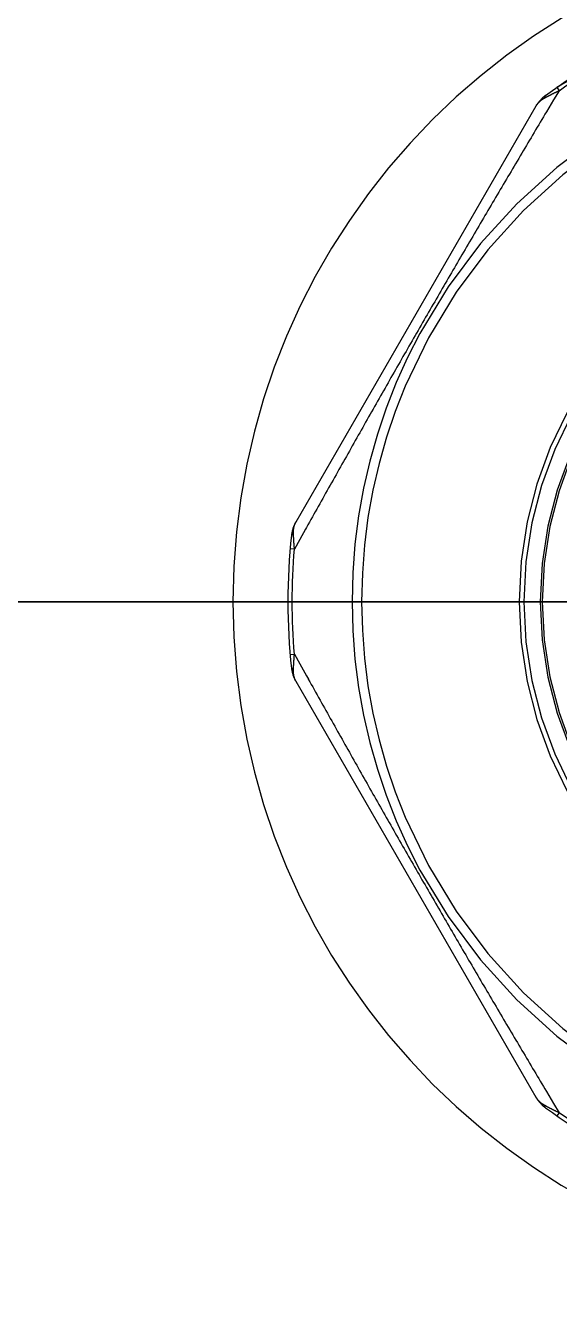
# Model space of a CAD drawing. Header units: millimetres. Extents: x 2213 to 82676, y 1050 to 28650.
# Drawn here: x 32589.85 to 32597.94, y 3481.55 to 3501.09 of the extents above; entities that cross this region are included whole.
import ezdxf

# ---------------------------------------------------------------- set-up
doc = ezdxf.new("R2010")
doc.units = ezdxf.units.MM
doc.header["$LTSCALE"] = 200
for name, pattern in [('CENTERX2', [101.6, 63.5, -12.7, 12.7, -12.7]), ('DASHDOT', [1, 0.5, -0.25, 0, -0.25]), ('DASHED', [0.75, 0.5, -0.25]), ('DGN4', [76.760163, 38.380082, -19.190041, 0, -19.190041])]:
    doc.linetypes.add(name, pattern=pattern)
doc.layers.add('A-FIX', color=5, linetype='Continuous')

# ---------------------------------------------------------------- blocks, each defined once
blk = doc.blocks.new('대변기 정면도')
at = {"linetype": 'DASHED'}
for p, q in [((14867.997, 31313.754), (14869.388, 31312.951)), ((14869.388, 31312.951), (14869.354, 31312.902)), ((14869.354, 31312.901), (14869.438, 31312.761)), ((14869.438, 31312.761), (14869.545, 31312.582)), ((14873.338, 31306.37), (14869.699, 31312.672)), ((14873.181, 31306.283), (14873.196, 31306.257)), ((14873.196, 31306.257), (14873.283, 31306.1)), ((14873.283, 31306.1), (14873.364, 31305.956)), ((14873.364, 31305.956), (14873.423, 31305.961)), ((14873.364, 31304.361), (14873.283, 31304.217)), ((14873.423, 31304.356), (14873.364, 31304.361)), ((14873.283, 31304.217), (14873.181, 31304.034)), ((14869.699, 31297.645), (14873.338, 31303.947)), ((14873.181, 31304.034), (14873.153, 31303.984)), ((14869.545, 31297.736), (14869.438, 31297.557)), ((14869.438, 31297.557), (14869.353, 31297.415)), ((14869.354, 31297.415), (14869.388, 31297.366))]:
    blk.add_line(p, q, dxfattribs=at)
at = {"linetype": 'DASHDOT'}
blk.add_line((14804.882, 31305.158), (14954.136, 31305.158), dxfattribs=at)
at = {"linetype": 'DGN4', "lineweight": 0}
blk.add_line((14804.882, 31305.158), (14954.137, 31305.158), dxfattribs=at)
at = {"linetype": 'CENTERX2', "ltscale": 100}
blk.add_line((14956.597, 31305.158), (14819.236, 31305.158), dxfattribs=at)
at = {"linetype": 'DASHED'}
for points in [[(14869.583, 31312.786), (14869.582, 31312.786), (14869.582, 31312.787), (14869.581, 31312.787), (14869.581, 31312.788), (14869.58, 31312.788), (14869.579, 31312.788), (14869.579, 31312.789), (14869.578, 31312.789), (14869.577, 31312.789), (14869.577, 31312.79), (14869.576, 31312.79), (14869.575, 31312.79), (14869.575, 31312.791), (14869.574, 31312.791), (14869.573, 31312.792), (14869.573, 31312.792), (14869.572, 31312.792), (14869.571, 31312.793), (14869.571, 31312.793), (14869.57, 31312.793), (14869.569, 31312.794), (14869.569, 31312.794), (14869.568, 31312.794), (14869.567, 31312.795), (14869.567, 31312.795), (14869.566, 31312.796), (14869.565, 31312.796), (14869.565, 31312.796), (14869.564, 31312.797), (14869.563, 31312.797), (14869.563, 31312.797), (14869.562, 31312.798), (14869.561, 31312.798), (14869.561, 31312.798), (14869.56, 31312.799), (14869.56, 31312.799), (14869.559, 31312.8), (14869.558, 31312.8), (14869.558, 31312.8), (14869.557, 31312.801), (14869.556, 31312.801), (14869.556, 31312.801), (14869.555, 31312.802), (14869.554, 31312.802), (14869.554, 31312.802), (14869.553, 31312.803), (14869.552, 31312.803), (14869.552, 31312.804), (14869.551, 31312.804), (14869.55, 31312.804), (14869.55, 31312.805), (14869.549, 31312.805), (14869.548, 31312.805), (14869.548, 31312.806), (14869.547, 31312.806), (14869.546, 31312.806), (14869.546, 31312.807), (14869.545, 31312.807), (14869.544, 31312.807), (14869.544, 31312.808), (14869.543, 31312.808), (14869.542, 31312.809), (14869.542, 31312.809), (14869.541, 31312.809), (14869.54, 31312.81), (14869.54, 31312.81), (14869.539, 31312.81), (14869.538, 31312.811), (14869.538, 31312.811), (14869.537, 31312.811), (14869.536, 31312.812), (14869.536, 31312.812), (14869.535, 31312.812), (14869.534, 31312.813), (14869.534, 31312.813), (14869.533, 31312.813), (14869.532, 31312.814), (14869.532, 31312.814), (14869.531, 31312.815), (14869.53, 31312.815), (14869.53, 31312.815), (14869.529, 31312.816), (14869.528, 31312.816), (14869.528, 31312.816), (14869.527, 31312.817), (14869.526, 31312.817), (14869.526, 31312.817), (14869.525, 31312.818), (14869.524, 31312.818), (14869.524, 31312.818), (14869.523, 31312.819), (14869.522, 31312.819), (14869.522, 31312.819), (14869.521, 31312.82), (14869.52, 31312.82), (14869.52, 31312.82), (14869.519, 31312.821), (14869.518, 31312.821), (14869.518, 31312.822), (14869.517, 31312.822), (14869.516, 31312.822), (14869.516, 31312.823), (14869.515, 31312.823), (14869.514, 31312.823), (14869.514, 31312.824), (14869.513, 31312.824), (14869.512, 31312.824), (14869.512, 31312.825), (14869.511, 31312.825), (14869.51, 31312.825), (14869.51, 31312.826), (14869.509, 31312.826), (14869.508, 31312.826), (14869.508, 31312.827), (14869.507, 31312.827), (14869.506, 31312.827), (14869.506, 31312.828), (14869.505, 31312.828), (14869.504, 31312.828), (14869.504, 31312.829), (14869.503, 31312.829), (14869.502, 31312.829), (14869.502, 31312.83), (14869.501, 31312.83), (14869.5, 31312.831), (14869.5, 31312.831), (14869.499, 31312.831), (14869.498, 31312.832), (14869.498, 31312.832), (14869.497, 31312.832), (14869.496, 31312.833), (14869.496, 31312.833), (14869.495, 31312.833), (14869.494, 31312.834), (14869.494, 31312.834), (14869.493, 31312.834), (14869.492, 31312.835), (14869.492, 31312.835), (14869.491, 31312.835), (14869.49, 31312.836), (14869.49, 31312.836), (14869.489, 31312.836), (14869.488, 31312.837), (14869.488, 31312.837), (14869.487, 31312.837), (14869.486, 31312.838), (14869.486, 31312.838), (14869.485, 31312.838), (14869.484, 31312.839), (14869.484, 31312.839), (14869.483, 31312.839), (14869.482, 31312.84), (14869.482, 31312.84), (14869.481, 31312.84), (14869.48, 31312.841), (14869.48, 31312.841), (14869.479, 31312.841), (14869.478, 31312.842)], [(14869.557, 31312.831), (14869.558, 31312.83), (14869.558, 31312.83), (14869.558, 31312.83), (14869.558, 31312.83), (14869.559, 31312.83), (14869.559, 31312.829), (14869.559, 31312.829), (14869.559, 31312.829), (14869.56, 31312.829), (14869.56, 31312.829), (14869.56, 31312.828), (14869.56, 31312.828), (14869.561, 31312.828), (14869.561, 31312.828), (14869.561, 31312.828), (14869.561, 31312.827), (14869.562, 31312.827), (14869.562, 31312.827), (14869.562, 31312.827), (14869.562, 31312.826), (14869.563, 31312.826), (14869.563, 31312.826), (14869.563, 31312.826), (14869.563, 31312.826), (14869.564, 31312.825), (14869.564, 31312.825), (14869.564, 31312.825), (14869.564, 31312.825), (14869.565, 31312.824), (14869.565, 31312.824), (14869.565, 31312.824), (14869.565, 31312.824), (14869.565, 31312.823), (14869.566, 31312.823), (14869.566, 31312.823), (14869.566, 31312.823), (14869.566, 31312.822), (14869.567, 31312.822), (14869.567, 31312.822), (14869.567, 31312.822), (14869.567, 31312.821), (14869.567, 31312.821), (14869.568, 31312.821), (14869.568, 31312.821), (14869.568, 31312.82), (14869.568, 31312.82), (14869.568, 31312.82), (14869.569, 31312.82), (14869.569, 31312.819), (14869.569, 31312.819), (14869.569, 31312.819), (14869.57, 31312.819), (14869.57, 31312.818), (14869.57, 31312.818), (14869.57, 31312.818), (14869.57, 31312.818), (14869.57, 31312.817), (14869.571, 31312.817), (14869.571, 31312.817), (14869.571, 31312.816), (14869.571, 31312.816), (14869.571, 31312.816), (14869.572, 31312.816), (14869.572, 31312.815), (14869.572, 31312.815), (14869.572, 31312.815), (14869.572, 31312.814), (14869.572, 31312.814), (14869.573, 31312.814), (14869.573, 31312.814), (14869.573, 31312.813), (14869.573, 31312.813), (14869.573, 31312.813), (14869.574, 31312.813), (14869.574, 31312.812), (14869.574, 31312.812), (14869.574, 31312.812), (14869.574, 31312.811), (14869.574, 31312.811), (14869.574, 31312.811), (14869.575, 31312.81), (14869.575, 31312.81), (14869.575, 31312.81), (14869.575, 31312.81), (14869.575, 31312.809), (14869.575, 31312.809), (14869.576, 31312.809), (14869.576, 31312.808), (14869.576, 31312.808), (14869.576, 31312.808), (14869.576, 31312.808), (14869.576, 31312.807), (14869.576, 31312.807), (14869.577, 31312.807), (14869.577, 31312.806), (14869.577, 31312.806), (14869.577, 31312.806), (14869.577, 31312.805), (14869.578, 31312.804), (14869.578, 31312.804), (14869.578, 31312.804), (14869.578, 31312.804), (14869.578, 31312.803), (14869.578, 31312.803), (14869.578, 31312.803), (14869.578, 31312.802), (14869.579, 31312.802), (14869.579, 31312.802), (14869.579, 31312.801), (14869.579, 31312.801), (14869.579, 31312.801), (14869.579, 31312.8), (14869.579, 31312.8), (14869.579, 31312.8), (14869.58, 31312.799), (14869.58, 31312.799), (14869.58, 31312.799), (14869.58, 31312.799), (14869.58, 31312.798), (14869.58, 31312.798), (14869.58, 31312.798), (14869.58, 31312.797), (14869.58, 31312.797), (14869.58, 31312.797), (14869.581, 31312.796), (14869.581, 31312.796), (14869.581, 31312.796), (14869.581, 31312.795), (14869.581, 31312.795), (14869.581, 31312.795), (14869.581, 31312.794), (14869.581, 31312.794), (14869.581, 31312.794), (14869.581, 31312.793), (14869.581, 31312.793), (14869.582, 31312.793), (14869.582, 31312.792), (14869.582, 31312.792), (14869.582, 31312.792), (14869.582, 31312.792), (14869.582, 31312.791), (14869.582, 31312.791), (14869.582, 31312.791), (14869.582, 31312.79), (14869.582, 31312.79), (14869.582, 31312.79), (14869.582, 31312.789), (14869.583, 31312.789), (14869.583, 31312.789), (14869.583, 31312.788), (14869.583, 31312.788), (14869.583, 31312.788), (14869.583, 31312.787), (14869.583, 31312.787), (14869.583, 31312.787), (14869.583, 31312.786)], [(14869.699, 31312.673), (14869.698, 31312.674), (14869.698, 31312.675), (14869.697, 31312.676), (14869.697, 31312.677), (14869.696, 31312.678), (14869.696, 31312.679), (14869.695, 31312.68), (14869.695, 31312.68), (14869.694, 31312.681), (14869.694, 31312.682), (14869.693, 31312.683), (14869.692, 31312.684), (14869.692, 31312.685), (14869.691, 31312.686), (14869.691, 31312.687), (14869.69, 31312.687), (14869.69, 31312.688), (14869.689, 31312.689), (14869.689, 31312.69), (14869.688, 31312.691), (14869.687, 31312.692), (14869.687, 31312.693), (14869.686, 31312.693), (14869.686, 31312.694), (14869.685, 31312.695), (14869.684, 31312.696), (14869.684, 31312.697), (14869.683, 31312.698), (14869.683, 31312.698), (14869.682, 31312.699), (14869.681, 31312.7), (14869.681, 31312.701), (14869.68, 31312.702), (14869.68, 31312.703), (14869.679, 31312.703), (14869.678, 31312.704), (14869.678, 31312.705), (14869.677, 31312.706), (14869.676, 31312.707), (14869.676, 31312.707), (14869.675, 31312.708), (14869.674, 31312.709), (14869.674, 31312.71), (14869.673, 31312.711), (14869.673, 31312.711), (14869.672, 31312.712), (14869.671, 31312.713), (14869.671, 31312.714), (14869.67, 31312.715), (14869.669, 31312.715), (14869.669, 31312.716), (14869.668, 31312.717), (14869.667, 31312.718), (14869.666, 31312.719), (14869.666, 31312.719), (14869.665, 31312.72), (14869.664, 31312.721), (14869.664, 31312.722), (14869.663, 31312.722), (14869.662, 31312.723), (14869.662, 31312.724), (14869.661, 31312.725), (14869.66, 31312.725), (14869.66, 31312.726), (14869.659, 31312.727), (14869.658, 31312.728), (14869.657, 31312.728), (14869.657, 31312.729), (14869.656, 31312.73), (14869.655, 31312.731), (14869.655, 31312.731), (14869.654, 31312.732), (14869.653, 31312.733), (14869.652, 31312.734), (14869.652, 31312.734), (14869.651, 31312.735), (14869.65, 31312.736), (14869.649, 31312.737), (14869.649, 31312.737), (14869.648, 31312.738), (14869.647, 31312.739), (14869.646, 31312.739), (14869.646, 31312.74), (14869.645, 31312.741), (14869.644, 31312.742), (14869.643, 31312.742), (14869.643, 31312.743), (14869.642, 31312.744), (14869.641, 31312.744), (14869.64, 31312.745), (14869.639, 31312.746), (14869.639, 31312.746), (14869.638, 31312.747), (14869.637, 31312.748), (14869.636, 31312.748), (14869.636, 31312.749), (14869.635, 31312.75), (14869.634, 31312.751), (14869.633, 31312.751), (14869.632, 31312.752), (14869.632, 31312.753), (14869.631, 31312.753), (14869.63, 31312.754), (14869.629, 31312.754), (14869.628, 31312.755), (14869.628, 31312.756), (14869.627, 31312.756), (14869.626, 31312.757), (14869.625, 31312.758), (14869.624, 31312.758), (14869.624, 31312.759), (14869.623, 31312.76), (14869.622, 31312.76), (14869.621, 31312.761), (14869.62, 31312.762), (14869.619, 31312.762), (14869.619, 31312.763), (14869.618, 31312.763), (14869.617, 31312.764), (14869.616, 31312.765), (14869.615, 31312.765), (14869.614, 31312.766), (14869.614, 31312.766), (14869.613, 31312.767), (14869.612, 31312.768), (14869.611, 31312.768), (14869.61, 31312.769), (14869.609, 31312.769), (14869.608, 31312.77), (14869.608, 31312.771), (14869.607, 31312.771), (14869.606, 31312.772), (14869.605, 31312.772), (14869.604, 31312.773), (14869.603, 31312.774), (14869.602, 31312.774), (14869.602, 31312.775), (14869.601, 31312.775), (14869.6, 31312.776), (14869.599, 31312.776), (14869.598, 31312.777), (14869.597, 31312.778), (14869.596, 31312.778), (14869.596, 31312.779), (14869.595, 31312.779), (14869.594, 31312.78), (14869.593, 31312.78), (14869.592, 31312.781), (14869.591, 31312.781), (14869.59, 31312.782), (14869.589, 31312.782), (14869.588, 31312.783), (14869.588, 31312.783), (14869.587, 31312.784), (14869.586, 31312.784), (14869.585, 31312.785), (14869.584, 31312.786), (14869.583, 31312.786)], [(14869.545, 31312.582), (14869.568, 31312.543), (14869.592, 31312.503), (14869.615, 31312.464), (14869.638, 31312.425), (14869.662, 31312.385), (14869.685, 31312.346), (14869.709, 31312.307), (14869.732, 31312.267), (14869.755, 31312.228), (14869.779, 31312.189), (14869.802, 31312.149), (14869.825, 31312.11), (14869.849, 31312.071), (14869.872, 31312.031), (14869.896, 31311.992), (14869.919, 31311.953), (14869.942, 31311.913), (14869.966, 31311.874), (14869.989, 31311.835), (14870.012, 31311.795), (14870.036, 31311.756), (14870.059, 31311.717), (14870.082, 31311.677), (14870.105, 31311.638), (14870.129, 31311.599), (14870.152, 31311.559), (14870.175, 31311.52), (14870.199, 31311.48), (14870.222, 31311.441), (14870.245, 31311.402), (14870.268, 31311.362), (14870.292, 31311.323), (14870.315, 31311.283), (14870.338, 31311.244), (14870.361, 31311.205), (14870.385, 31311.165), (14870.408, 31311.126), (14870.431, 31311.086), (14870.454, 31311.047), (14870.478, 31311.008), (14870.501, 31310.968), (14870.524, 31310.929), (14870.547, 31310.889), (14870.57, 31310.85), (14870.593, 31310.81), (14870.617, 31310.771), (14870.64, 31310.732), (14870.663, 31310.692), (14870.686, 31310.653), (14870.709, 31310.613), (14870.732, 31310.574), (14870.756, 31310.534), (14870.779, 31310.495), (14870.802, 31310.455), (14870.825, 31310.416), (14870.848, 31310.376), (14870.871, 31310.337), (14870.894, 31310.297), (14870.917, 31310.258), (14870.94, 31310.218), (14870.963, 31310.179), (14870.986, 31310.139), (14871.009, 31310.1), (14871.032, 31310.06), (14871.055, 31310.021), (14871.078, 31309.981), (14871.101, 31309.942), (14871.124, 31309.902), (14871.147, 31309.863), (14871.17, 31309.823), (14871.193, 31309.783), (14871.216, 31309.744), (14871.239, 31309.704), (14871.262, 31309.665), (14871.285, 31309.625), (14871.308, 31309.585), (14871.331, 31309.546), (14871.354, 31309.506), (14871.377, 31309.467), (14871.4, 31309.427), (14871.423, 31309.387), (14871.445, 31309.348), (14871.468, 31309.308), (14871.491, 31309.269), (14871.514, 31309.229), (14871.537, 31309.189), (14871.56, 31309.15), (14871.582, 31309.11), (14871.605, 31309.07), (14871.628, 31309.031), (14871.651, 31308.991), (14871.673, 31308.951), (14871.696, 31308.912), (14871.719, 31308.872), (14871.742, 31308.832), (14871.764, 31308.792), (14871.787, 31308.753), (14871.81, 31308.713), (14871.833, 31308.673), (14871.855, 31308.634), (14871.878, 31308.594), (14871.901, 31308.554), (14871.923, 31308.514), (14871.946, 31308.475), (14871.969, 31308.435), (14871.991, 31308.395), (14872.014, 31308.355), (14872.037, 31308.316), (14872.059, 31308.276), (14872.082, 31308.236), (14872.104, 31308.196), (14872.127, 31308.157), (14872.15, 31308.117), (14872.172, 31308.077), (14872.195, 31308.037), (14872.217, 31307.997), (14872.24, 31307.958), (14872.262, 31307.918), (14872.285, 31307.878), (14872.307, 31307.838), (14872.33, 31307.798), (14872.353, 31307.759), (14872.375, 31307.719), (14872.398, 31307.679), (14872.42, 31307.639), (14872.443, 31307.599), (14872.465, 31307.559), (14872.487, 31307.52), (14872.51, 31307.48), (14872.532, 31307.44), (14872.555, 31307.4), (14872.577, 31307.36), (14872.6, 31307.32), (14872.622, 31307.281), (14872.645, 31307.241), (14872.667, 31307.201), (14872.69, 31307.161), (14872.712, 31307.121), (14872.734, 31307.081), (14872.757, 31307.041), (14872.779, 31307.001), (14872.802, 31306.961), (14872.824, 31306.922), (14872.846, 31306.882), (14872.869, 31306.842), (14872.891, 31306.802), (14872.913, 31306.762), (14872.936, 31306.722), (14872.958, 31306.682), (14872.981, 31306.642), (14873.003, 31306.602), (14873.025, 31306.562), (14873.048, 31306.522), (14873.07, 31306.483), (14873.092, 31306.443), (14873.115, 31306.403), (14873.137, 31306.363), (14873.159, 31306.323), (14873.181, 31306.283)], [(14873.378, 31306.213), (14873.378, 31306.214), (14873.378, 31306.215), (14873.378, 31306.216), (14873.378, 31306.217), (14873.378, 31306.218), (14873.378, 31306.219), (14873.378, 31306.22), (14873.378, 31306.221), (14873.378, 31306.222), (14873.378, 31306.223), (14873.378, 31306.224), (14873.378, 31306.225), (14873.378, 31306.226), (14873.378, 31306.227), (14873.378, 31306.228), (14873.378, 31306.23), (14873.378, 31306.231), (14873.378, 31306.232), (14873.378, 31306.233), (14873.378, 31306.234), (14873.378, 31306.235), (14873.377, 31306.236), (14873.377, 31306.237), (14873.377, 31306.238), (14873.377, 31306.239), (14873.377, 31306.24), (14873.377, 31306.241), (14873.377, 31306.242), (14873.377, 31306.243), (14873.377, 31306.244), (14873.377, 31306.245), (14873.377, 31306.246), (14873.377, 31306.247), (14873.376, 31306.248), (14873.376, 31306.249), (14873.376, 31306.25), (14873.376, 31306.251), (14873.376, 31306.252), (14873.376, 31306.253), (14873.376, 31306.254), (14873.376, 31306.255), (14873.376, 31306.256), (14873.375, 31306.257), (14873.375, 31306.258), (14873.375, 31306.259), (14873.375, 31306.26), (14873.375, 31306.261), (14873.375, 31306.262), (14873.375, 31306.263), (14873.374, 31306.264), (14873.374, 31306.265), (14873.374, 31306.266), (14873.374, 31306.267), (14873.374, 31306.268), (14873.374, 31306.27), (14873.373, 31306.271), (14873.373, 31306.272), (14873.373, 31306.273), (14873.373, 31306.274), (14873.373, 31306.275), (14873.373, 31306.276), (14873.372, 31306.277), (14873.372, 31306.278), (14873.372, 31306.279), (14873.372, 31306.28), (14873.372, 31306.281), (14873.371, 31306.282), (14873.371, 31306.283), (14873.371, 31306.284), (14873.371, 31306.285), (14873.371, 31306.286), (14873.37, 31306.287), (14873.37, 31306.288), (14873.37, 31306.289), (14873.37, 31306.29), (14873.369, 31306.291), (14873.369, 31306.292), (14873.369, 31306.293), (14873.369, 31306.294), (14873.368, 31306.295), (14873.368, 31306.296), (14873.368, 31306.297), (14873.368, 31306.298), (14873.367, 31306.299), (14873.367, 31306.3), (14873.367, 31306.301), (14873.366, 31306.302), (14873.366, 31306.303), (14873.366, 31306.304), (14873.366, 31306.305), (14873.365, 31306.306), (14873.365, 31306.307), (14873.365, 31306.308), (14873.364, 31306.309), (14873.364, 31306.31), (14873.364, 31306.311), (14873.364, 31306.312), (14873.363, 31306.313), (14873.363, 31306.314), (14873.363, 31306.315), (14873.362, 31306.316), (14873.362, 31306.317), (14873.362, 31306.318), (14873.361, 31306.319), (14873.361, 31306.32), (14873.361, 31306.321), (14873.36, 31306.322), (14873.36, 31306.323), (14873.36, 31306.324), (14873.359, 31306.325), (14873.359, 31306.326), (14873.358, 31306.327), (14873.358, 31306.328), (14873.358, 31306.329), (14873.357, 31306.33), (14873.357, 31306.33), (14873.357, 31306.331), (14873.356, 31306.332), (14873.356, 31306.333), (14873.355, 31306.334), (14873.355, 31306.335), (14873.355, 31306.336), (14873.354, 31306.337), (14873.354, 31306.338), (14873.354, 31306.339), (14873.353, 31306.34), (14873.353, 31306.341), (14873.352, 31306.342), (14873.352, 31306.343), (14873.351, 31306.344), (14873.351, 31306.345), (14873.351, 31306.346), (14873.35, 31306.347), (14873.35, 31306.348), (14873.349, 31306.349), (14873.349, 31306.35), (14873.348, 31306.35), (14873.348, 31306.351), (14873.348, 31306.352), (14873.347, 31306.353), (14873.347, 31306.354), (14873.346, 31306.355), (14873.346, 31306.356), (14873.345, 31306.357), (14873.345, 31306.358), (14873.344, 31306.359), (14873.344, 31306.36), (14873.343, 31306.361), (14873.343, 31306.362), (14873.342, 31306.362), (14873.342, 31306.363), (14873.341, 31306.364), (14873.341, 31306.365), (14873.34, 31306.366), (14873.34, 31306.367), (14873.339, 31306.368), (14873.339, 31306.369), (14873.338, 31306.37), (14873.338, 31306.371)], [(14873.378, 31306.213), (14873.379, 31306.213), (14873.379, 31306.212), (14873.379, 31306.212), (14873.379, 31306.212), (14873.38, 31306.212), (14873.38, 31306.212), (14873.38, 31306.211), (14873.38, 31306.211), (14873.38, 31306.211), (14873.381, 31306.211), (14873.381, 31306.21), (14873.381, 31306.21), (14873.381, 31306.21), (14873.382, 31306.21), (14873.382, 31306.21), (14873.382, 31306.209), (14873.382, 31306.209), (14873.383, 31306.209), (14873.383, 31306.209), (14873.383, 31306.208), (14873.383, 31306.208), (14873.384, 31306.208), (14873.384, 31306.208), (14873.384, 31306.207), (14873.384, 31306.207), (14873.384, 31306.207), (14873.385, 31306.207), (14873.385, 31306.207), (14873.385, 31306.206), (14873.385, 31306.206), (14873.386, 31306.206), (14873.386, 31306.206), (14873.386, 31306.205), (14873.386, 31306.205), (14873.386, 31306.205), (14873.387, 31306.205), (14873.387, 31306.204), (14873.387, 31306.204), (14873.387, 31306.204), (14873.388, 31306.204), (14873.388, 31306.203), (14873.388, 31306.203), (14873.388, 31306.203), (14873.388, 31306.203), (14873.389, 31306.202), (14873.389, 31306.202), (14873.389, 31306.202), (14873.389, 31306.202), (14873.389, 31306.201), (14873.39, 31306.201), (14873.39, 31306.201), (14873.39, 31306.201), (14873.39, 31306.2), (14873.391, 31306.2), (14873.391, 31306.2), (14873.391, 31306.199), (14873.391, 31306.199), (14873.391, 31306.199), (14873.391, 31306.199), (14873.392, 31306.198), (14873.392, 31306.198), (14873.392, 31306.198), (14873.392, 31306.198), (14873.392, 31306.197), (14873.393, 31306.197), (14873.393, 31306.197), (14873.393, 31306.196), (14873.393, 31306.196), (14873.393, 31306.196), (14873.394, 31306.196), (14873.394, 31306.195), (14873.394, 31306.195), (14873.394, 31306.195), (14873.394, 31306.195), (14873.394, 31306.194), (14873.395, 31306.194), (14873.395, 31306.194), (14873.395, 31306.193), (14873.395, 31306.193), (14873.395, 31306.193), (14873.396, 31306.192), (14873.396, 31306.192), (14873.396, 31306.192), (14873.396, 31306.192), (14873.396, 31306.191), (14873.396, 31306.191), (14873.397, 31306.191), (14873.397, 31306.19), (14873.397, 31306.19), (14873.397, 31306.19), (14873.397, 31306.19), (14873.397, 31306.189), (14873.397, 31306.189), (14873.398, 31306.189), (14873.398, 31306.188), (14873.398, 31306.188), (14873.398, 31306.188), (14873.398, 31306.187), (14873.399, 31306.187), (14873.399, 31306.186), (14873.399, 31306.186), (14873.399, 31306.186), (14873.399, 31306.185), (14873.399, 31306.185), (14873.399, 31306.185), (14873.4, 31306.184), (14873.4, 31306.184), (14873.4, 31306.184), (14873.4, 31306.183), (14873.4, 31306.183), (14873.4, 31306.183), (14873.4, 31306.183), (14873.4, 31306.182), (14873.401, 31306.182), (14873.401, 31306.182), (14873.401, 31306.181), (14873.401, 31306.181), (14873.401, 31306.181), (14873.401, 31306.18), (14873.401, 31306.18), (14873.401, 31306.18), (14873.401, 31306.179), (14873.402, 31306.179), (14873.402, 31306.179), (14873.402, 31306.178), (14873.402, 31306.178), (14873.402, 31306.178), (14873.402, 31306.178), (14873.402, 31306.177), (14873.402, 31306.177), (14873.402, 31306.177), (14873.402, 31306.176), (14873.402, 31306.176), (14873.402, 31306.176), (14873.403, 31306.175), (14873.403, 31306.175), (14873.403, 31306.175), (14873.403, 31306.174), (14873.403, 31306.174), (14873.403, 31306.174), (14873.403, 31306.173), (14873.403, 31306.173), (14873.403, 31306.173), (14873.403, 31306.172), (14873.403, 31306.172), (14873.403, 31306.172), (14873.403, 31306.171), (14873.403, 31306.171), (14873.403, 31306.171), (14873.404, 31306.17), (14873.404, 31306.17), (14873.404, 31306.17), (14873.404, 31306.169), (14873.404, 31306.169), (14873.404, 31306.169), (14873.404, 31306.168)], [(14873.378, 31304.104), (14873.378, 31304.105), (14873.378, 31304.106), (14873.378, 31304.107), (14873.378, 31304.107), (14873.378, 31304.108), (14873.378, 31304.109), (14873.378, 31304.11), (14873.378, 31304.11), (14873.378, 31304.111), (14873.378, 31304.112), (14873.378, 31304.113), (14873.378, 31304.113), (14873.378, 31304.114), (14873.378, 31304.115), (14873.378, 31304.116), (14873.378, 31304.116), (14873.378, 31304.117), (14873.378, 31304.118), (14873.378, 31304.119), (14873.378, 31304.119), (14873.378, 31304.12), (14873.378, 31304.121), (14873.378, 31304.122), (14873.378, 31304.122), (14873.378, 31304.123), (14873.378, 31304.124), (14873.378, 31304.125), (14873.378, 31304.125), (14873.378, 31304.126), (14873.378, 31304.127), (14873.378, 31304.128), (14873.378, 31304.128), (14873.378, 31304.129), (14873.378, 31304.13), (14873.378, 31304.131), (14873.378, 31304.131), (14873.378, 31304.132), (14873.378, 31304.133), (14873.378, 31304.134), (14873.378, 31304.134), (14873.378, 31304.135), (14873.378, 31304.136), (14873.378, 31304.137), (14873.377, 31304.137), (14873.377, 31304.138), (14873.377, 31304.139), (14873.377, 31304.14), (14873.377, 31304.14), (14873.377, 31304.141), (14873.377, 31304.142), (14873.377, 31304.143), (14873.377, 31304.143), (14873.377, 31304.144), (14873.377, 31304.145), (14873.377, 31304.146), (14873.377, 31304.146), (14873.377, 31304.147), (14873.377, 31304.148), (14873.377, 31304.149), (14873.377, 31304.149), (14873.377, 31304.15), (14873.377, 31304.151), (14873.377, 31304.152), (14873.377, 31304.152), (14873.377, 31304.153), (14873.377, 31304.154), (14873.377, 31304.155), (14873.377, 31304.155), (14873.377, 31304.156), (14873.377, 31304.157), (14873.377, 31304.158), (14873.377, 31304.158), (14873.377, 31304.159), (14873.377, 31304.16), (14873.377, 31304.161), (14873.377, 31304.161), (14873.377, 31304.162), (14873.377, 31304.163), (14873.377, 31304.164), (14873.377, 31304.164), (14873.377, 31304.165), (14873.377, 31304.166), (14873.377, 31304.167), (14873.377, 31304.167), (14873.376, 31304.168), (14873.376, 31304.169), (14873.376, 31304.17), (14873.376, 31304.17), (14873.376, 31304.171), (14873.376, 31304.172), (14873.376, 31304.173), (14873.376, 31304.173), (14873.376, 31304.174), (14873.376, 31304.175), (14873.376, 31304.176), (14873.376, 31304.176), (14873.376, 31304.177), (14873.376, 31304.178), (14873.376, 31304.179), (14873.376, 31304.18), (14873.376, 31304.181), (14873.376, 31304.182), (14873.376, 31304.182), (14873.376, 31304.183), (14873.376, 31304.184), (14873.376, 31304.185), (14873.376, 31304.185), (14873.376, 31304.186), (14873.376, 31304.187), (14873.376, 31304.188), (14873.376, 31304.188), (14873.376, 31304.189), (14873.376, 31304.19), (14873.376, 31304.191), (14873.376, 31304.192), (14873.375, 31304.192), (14873.375, 31304.193), (14873.375, 31304.194), (14873.375, 31304.195), (14873.375, 31304.195), (14873.375, 31304.196), (14873.375, 31304.197), (14873.375, 31304.198), (14873.375, 31304.198), (14873.375, 31304.199), (14873.375, 31304.2), (14873.375, 31304.201), (14873.375, 31304.201), (14873.375, 31304.202), (14873.375, 31304.203), (14873.375, 31304.204), (14873.375, 31304.204), (14873.375, 31304.205), (14873.375, 31304.206), (14873.375, 31304.207), (14873.375, 31304.207), (14873.375, 31304.208), (14873.375, 31304.209), (14873.375, 31304.21), (14873.375, 31304.21), (14873.375, 31304.211), (14873.375, 31304.212), (14873.374, 31304.213), (14873.374, 31304.213), (14873.374, 31304.214), (14873.374, 31304.215), (14873.374, 31304.216), (14873.374, 31304.216), (14873.374, 31304.217), (14873.374, 31304.218), (14873.374, 31304.219), (14873.374, 31304.219), (14873.374, 31304.22), (14873.374, 31304.221), (14873.374, 31304.222), (14873.374, 31304.222), (14873.374, 31304.223), (14873.374, 31304.224)], [(14873.404, 31304.149), (14873.404, 31304.148), (14873.404, 31304.148), (14873.404, 31304.148), (14873.404, 31304.147), (14873.404, 31304.147), (14873.403, 31304.147), (14873.403, 31304.146), (14873.403, 31304.146), (14873.403, 31304.146), (14873.403, 31304.145), (14873.403, 31304.145), (14873.403, 31304.145), (14873.403, 31304.144), (14873.403, 31304.144), (14873.403, 31304.144), (14873.403, 31304.143), (14873.403, 31304.143), (14873.403, 31304.143), (14873.403, 31304.142), (14873.403, 31304.142), (14873.403, 31304.142), (14873.402, 31304.141), (14873.402, 31304.141), (14873.402, 31304.141), (14873.402, 31304.141), (14873.402, 31304.14), (14873.402, 31304.14), (14873.402, 31304.14), (14873.402, 31304.139), (14873.402, 31304.139), (14873.402, 31304.139), (14873.402, 31304.138), (14873.401, 31304.138), (14873.401, 31304.138), (14873.401, 31304.137), (14873.401, 31304.137), (14873.401, 31304.137), (14873.401, 31304.136), (14873.401, 31304.136), (14873.401, 31304.136), (14873.401, 31304.136), (14873.401, 31304.135), (14873.4, 31304.135), (14873.4, 31304.135), (14873.4, 31304.134), (14873.4, 31304.134), (14873.4, 31304.134), (14873.4, 31304.133), (14873.4, 31304.133), (14873.4, 31304.133), (14873.399, 31304.132), (14873.399, 31304.132), (14873.399, 31304.132), (14873.399, 31304.132), (14873.399, 31304.131), (14873.399, 31304.131), (14873.399, 31304.131), (14873.398, 31304.13), (14873.398, 31304.13), (14873.398, 31304.13), (14873.398, 31304.129), (14873.398, 31304.129), (14873.398, 31304.129), (14873.398, 31304.129), (14873.397, 31304.128), (14873.397, 31304.128), (14873.397, 31304.128), (14873.397, 31304.127), (14873.397, 31304.127), (14873.397, 31304.127), (14873.396, 31304.126), (14873.396, 31304.126), (14873.396, 31304.126), (14873.396, 31304.126), (14873.396, 31304.125), (14873.396, 31304.125), (14873.395, 31304.125), (14873.395, 31304.124), (14873.395, 31304.124), (14873.395, 31304.124), (14873.395, 31304.124), (14873.395, 31304.123), (14873.394, 31304.123), (14873.394, 31304.123), (14873.394, 31304.123), (14873.394, 31304.122), (14873.394, 31304.122), (14873.394, 31304.122), (14873.393, 31304.121), (14873.393, 31304.121), (14873.393, 31304.121), (14873.393, 31304.121), (14873.393, 31304.12), (14873.392, 31304.12), (14873.392, 31304.12), (14873.392, 31304.119), (14873.392, 31304.119), (14873.392, 31304.119), (14873.391, 31304.119), (14873.391, 31304.118), (14873.391, 31304.118), (14873.391, 31304.118), (14873.391, 31304.118), (14873.39, 31304.117), (14873.39, 31304.117), (14873.39, 31304.117), (14873.39, 31304.117), (14873.39, 31304.116), (14873.389, 31304.116), (14873.389, 31304.116), (14873.389, 31304.116), (14873.389, 31304.115), (14873.389, 31304.115), (14873.388, 31304.115), (14873.388, 31304.114), (14873.388, 31304.114), (14873.388, 31304.114), (14873.387, 31304.114), (14873.387, 31304.113), (14873.387, 31304.113), (14873.387, 31304.113), (14873.387, 31304.113), (14873.386, 31304.112), (14873.386, 31304.112), (14873.386, 31304.112), (14873.386, 31304.112), (14873.385, 31304.111), (14873.385, 31304.111), (14873.385, 31304.111), (14873.385, 31304.111), (14873.385, 31304.111), (14873.384, 31304.11), (14873.384, 31304.11), (14873.384, 31304.11), (14873.384, 31304.11), (14873.383, 31304.109), (14873.383, 31304.109), (14873.383, 31304.109), (14873.383, 31304.109), (14873.382, 31304.108), (14873.382, 31304.108), (14873.382, 31304.108), (14873.382, 31304.108), (14873.381, 31304.107), (14873.381, 31304.107), (14873.381, 31304.107), (14873.381, 31304.107), (14873.38, 31304.107), (14873.38, 31304.106), (14873.38, 31304.106), (14873.38, 31304.106), (14873.38, 31304.106), (14873.379, 31304.105), (14873.379, 31304.105), (14873.379, 31304.105), (14873.379, 31304.105), (14873.378, 31304.105), (14873.378, 31304.104)], [(14873.154, 31303.985), (14873.131, 31303.945), (14873.109, 31303.905), (14873.087, 31303.866), (14873.065, 31303.826), (14873.043, 31303.786), (14873.021, 31303.747), (14872.999, 31303.707), (14872.976, 31303.668), (14872.954, 31303.628), (14872.932, 31303.588), (14872.91, 31303.549), (14872.888, 31303.509), (14872.865, 31303.47), (14872.843, 31303.43), (14872.821, 31303.39), (14872.799, 31303.351), (14872.777, 31303.311), (14872.754, 31303.272), (14872.732, 31303.232), (14872.71, 31303.193), (14872.688, 31303.153), (14872.665, 31303.114), (14872.643, 31303.074), (14872.621, 31303.034), (14872.599, 31302.995), (14872.576, 31302.955), (14872.554, 31302.916), (14872.532, 31302.876), (14872.509, 31302.837), (14872.487, 31302.797), (14872.465, 31302.758), (14872.443, 31302.718), (14872.42, 31302.679), (14872.398, 31302.639), (14872.376, 31302.6), (14872.353, 31302.56), (14872.331, 31302.521), (14872.309, 31302.481), (14872.286, 31302.442), (14872.264, 31302.402), (14872.241, 31302.363), (14872.219, 31302.323), (14872.197, 31302.284), (14872.174, 31302.244), (14872.152, 31302.205), (14872.129, 31302.165), (14872.107, 31302.126), (14872.085, 31302.086), (14872.062, 31302.047), (14872.04, 31302.007), (14872.017, 31301.968), (14871.995, 31301.929), (14871.972, 31301.889), (14871.95, 31301.85), (14871.927, 31301.81), (14871.905, 31301.771), (14871.882, 31301.731), (14871.86, 31301.692), (14871.837, 31301.653), (14871.815, 31301.613), (14871.792, 31301.574), (14871.77, 31301.534), (14871.747, 31301.495), (14871.725, 31301.456), (14871.702, 31301.416), (14871.68, 31301.377), (14871.657, 31301.338), (14871.634, 31301.298), (14871.612, 31301.259), (14871.589, 31301.219), (14871.567, 31301.18), (14871.544, 31301.141), (14871.521, 31301.101), (14871.499, 31301.062), (14871.476, 31301.023), (14871.453, 31300.983), (14871.431, 31300.944), (14871.408, 31300.905), (14871.385, 31300.866), (14871.363, 31300.826), (14871.34, 31300.787), (14871.317, 31300.748), (14871.294, 31300.708), (14871.272, 31300.669), (14871.249, 31300.63), (14871.226, 31300.59), (14871.203, 31300.551), (14871.181, 31300.512), (14871.158, 31300.473), (14871.135, 31300.433), (14871.112, 31300.394), (14871.09, 31300.355), (14871.067, 31300.316), (14871.044, 31300.277), (14871.021, 31300.237), (14870.998, 31300.198), (14870.975, 31300.159), (14870.953, 31300.12), (14870.93, 31300.08), (14870.907, 31300.041), (14870.884, 31300.002), (14870.861, 31299.963), (14870.838, 31299.924), (14870.815, 31299.884), (14870.792, 31299.845), (14870.769, 31299.806), (14870.746, 31299.767), (14870.724, 31299.728), (14870.701, 31299.689), (14870.678, 31299.649), (14870.655, 31299.61), (14870.632, 31299.571), (14870.609, 31299.532), (14870.586, 31299.493), (14870.563, 31299.454), (14870.54, 31299.415), (14870.517, 31299.375), (14870.494, 31299.336), (14870.471, 31299.297), (14870.448, 31299.258), (14870.425, 31299.219), (14870.402, 31299.18), (14870.379, 31299.141), (14870.356, 31299.102), (14870.333, 31299.063), (14870.309, 31299.024), (14870.286, 31298.984), (14870.263, 31298.945), (14870.24, 31298.906), (14870.217, 31298.867), (14870.194, 31298.828), (14870.171, 31298.789), (14870.148, 31298.75), (14870.125, 31298.711), (14870.102, 31298.672), (14870.078, 31298.633), (14870.055, 31298.594), (14870.032, 31298.555), (14870.009, 31298.516), (14869.986, 31298.477), (14869.963, 31298.438), (14869.94, 31298.399), (14869.916, 31298.36), (14869.893, 31298.321), (14869.87, 31298.282), (14869.847, 31298.243), (14869.824, 31298.204), (14869.8, 31298.165), (14869.777, 31298.126), (14869.754, 31298.087), (14869.731, 31298.048), (14869.708, 31298.009), (14869.684, 31297.97), (14869.661, 31297.931), (14869.638, 31297.892), (14869.615, 31297.853), (14869.591, 31297.814), (14869.568, 31297.775), (14869.545, 31297.736)], [(14873.338, 31303.947), (14873.338, 31303.948), (14873.339, 31303.949), (14873.339, 31303.95), (14873.34, 31303.95), (14873.34, 31303.951), (14873.341, 31303.952), (14873.341, 31303.953), (14873.342, 31303.954), (14873.342, 31303.955), (14873.343, 31303.956), (14873.343, 31303.957), (14873.344, 31303.958), (14873.344, 31303.959), (14873.345, 31303.96), (14873.345, 31303.96), (14873.346, 31303.961), (14873.346, 31303.962), (14873.347, 31303.963), (14873.347, 31303.964), (14873.348, 31303.965), (14873.348, 31303.966), (14873.348, 31303.967), (14873.349, 31303.968), (14873.349, 31303.969), (14873.35, 31303.97), (14873.35, 31303.971), (14873.351, 31303.972), (14873.351, 31303.973), (14873.351, 31303.973), (14873.352, 31303.974), (14873.352, 31303.975), (14873.353, 31303.976), (14873.353, 31303.977), (14873.354, 31303.978), (14873.354, 31303.979), (14873.354, 31303.98), (14873.355, 31303.981), (14873.355, 31303.982), (14873.356, 31303.983), (14873.356, 31303.984), (14873.356, 31303.985), (14873.357, 31303.986), (14873.357, 31303.987), (14873.357, 31303.988), (14873.358, 31303.989), (14873.358, 31303.99), (14873.359, 31303.991), (14873.359, 31303.992), (14873.359, 31303.993), (14873.36, 31303.994), (14873.36, 31303.995), (14873.36, 31303.995), (14873.361, 31303.996), (14873.361, 31303.997), (14873.361, 31303.998), (14873.362, 31303.999), (14873.362, 31304), (14873.362, 31304.001), (14873.363, 31304.002), (14873.363, 31304.003), (14873.363, 31304.004), (14873.364, 31304.005), (14873.364, 31304.006), (14873.364, 31304.007), (14873.364, 31304.008), (14873.365, 31304.009), (14873.365, 31304.01), (14873.365, 31304.011), (14873.366, 31304.012), (14873.366, 31304.013), (14873.366, 31304.014), (14873.366, 31304.015), (14873.367, 31304.016), (14873.367, 31304.017), (14873.367, 31304.018), (14873.368, 31304.019), (14873.368, 31304.02), (14873.368, 31304.021), (14873.368, 31304.022), (14873.369, 31304.023), (14873.369, 31304.024), (14873.369, 31304.025), (14873.369, 31304.026), (14873.37, 31304.027), (14873.37, 31304.028), (14873.37, 31304.029), (14873.37, 31304.03), (14873.37, 31304.031), (14873.371, 31304.032), (14873.371, 31304.033), (14873.371, 31304.034), (14873.371, 31304.035), (14873.372, 31304.036), (14873.372, 31304.037), (14873.372, 31304.038), (14873.372, 31304.039), (14873.372, 31304.041), (14873.373, 31304.042), (14873.373, 31304.043), (14873.373, 31304.044), (14873.373, 31304.045), (14873.373, 31304.046), (14873.373, 31304.047), (14873.374, 31304.048), (14873.374, 31304.049), (14873.374, 31304.05), (14873.374, 31304.051), (14873.374, 31304.052), (14873.374, 31304.053), (14873.375, 31304.054), (14873.375, 31304.055), (14873.375, 31304.056), (14873.375, 31304.057), (14873.375, 31304.058), (14873.375, 31304.059), (14873.375, 31304.06), (14873.376, 31304.061), (14873.376, 31304.062), (14873.376, 31304.063), (14873.376, 31304.064), (14873.376, 31304.065), (14873.376, 31304.066), (14873.376, 31304.067), (14873.376, 31304.068), (14873.376, 31304.069), (14873.377, 31304.07), (14873.377, 31304.071), (14873.377, 31304.072), (14873.377, 31304.073), (14873.377, 31304.074), (14873.377, 31304.075), (14873.377, 31304.076), (14873.377, 31304.078), (14873.377, 31304.079), (14873.377, 31304.08), (14873.377, 31304.081), (14873.377, 31304.082), (14873.377, 31304.083), (14873.378, 31304.084), (14873.378, 31304.085), (14873.378, 31304.086), (14873.378, 31304.087), (14873.378, 31304.088), (14873.378, 31304.089), (14873.378, 31304.09), (14873.378, 31304.091), (14873.378, 31304.092), (14873.378, 31304.093), (14873.378, 31304.094), (14873.378, 31304.095), (14873.378, 31304.096), (14873.378, 31304.097), (14873.378, 31304.098), (14873.378, 31304.099), (14873.378, 31304.1), (14873.378, 31304.101), (14873.378, 31304.102), (14873.378, 31304.103), (14873.378, 31304.104)], [(14869.583, 31297.531), (14869.583, 31297.53), (14869.583, 31297.53), (14869.583, 31297.53), (14869.583, 31297.529), (14869.583, 31297.529), (14869.583, 31297.529), (14869.583, 31297.528), (14869.582, 31297.528), (14869.582, 31297.528), (14869.582, 31297.528), (14869.582, 31297.527), (14869.582, 31297.527), (14869.582, 31297.527), (14869.582, 31297.526), (14869.582, 31297.526), (14869.582, 31297.526), (14869.582, 31297.525), (14869.582, 31297.525), (14869.582, 31297.525), (14869.582, 31297.524), (14869.581, 31297.524), (14869.581, 31297.524), (14869.581, 31297.523), (14869.581, 31297.523), (14869.581, 31297.523), (14869.581, 31297.522), (14869.581, 31297.522), (14869.581, 31297.522), (14869.581, 31297.522), (14869.581, 31297.521), (14869.581, 31297.521), (14869.58, 31297.521), (14869.58, 31297.52), (14869.58, 31297.52), (14869.58, 31297.52), (14869.58, 31297.519), (14869.58, 31297.519), (14869.58, 31297.519), (14869.58, 31297.518), (14869.58, 31297.518), (14869.579, 31297.518), (14869.579, 31297.517), (14869.579, 31297.517), (14869.579, 31297.517), (14869.579, 31297.517), (14869.579, 31297.516), (14869.579, 31297.516), (14869.579, 31297.516), (14869.579, 31297.515), (14869.578, 31297.515), (14869.578, 31297.515), (14869.578, 31297.514), (14869.578, 31297.514), (14869.578, 31297.514), (14869.578, 31297.513), (14869.578, 31297.513), (14869.578, 31297.513), (14869.577, 31297.513), (14869.577, 31297.512), (14869.577, 31297.512), (14869.577, 31297.512), (14869.577, 31297.511), (14869.577, 31297.511), (14869.577, 31297.511), (14869.576, 31297.51), (14869.576, 31297.51), (14869.576, 31297.51), (14869.576, 31297.51), (14869.576, 31297.509), (14869.576, 31297.509), (14869.576, 31297.509), (14869.575, 31297.508), (14869.575, 31297.508), (14869.575, 31297.508), (14869.575, 31297.507), (14869.575, 31297.507), (14869.575, 31297.507), (14869.574, 31297.507), (14869.574, 31297.506), (14869.574, 31297.506), (14869.574, 31297.506), (14869.574, 31297.505), (14869.574, 31297.505), (14869.573, 31297.505), (14869.573, 31297.505), (14869.573, 31297.504), (14869.573, 31297.504), (14869.573, 31297.504), (14869.573, 31297.503), (14869.572, 31297.503), (14869.572, 31297.503), (14869.572, 31297.503), (14869.572, 31297.502), (14869.572, 31297.502), (14869.571, 31297.502), (14869.571, 31297.501), (14869.57, 31297.5), (14869.57, 31297.5), (14869.57, 31297.5), (14869.57, 31297.499), (14869.57, 31297.499), (14869.569, 31297.499), (14869.569, 31297.499), (14869.569, 31297.498), (14869.569, 31297.498), (14869.569, 31297.498), (14869.568, 31297.498), (14869.568, 31297.497), (14869.568, 31297.497), (14869.568, 31297.497), (14869.568, 31297.497), (14869.567, 31297.496), (14869.567, 31297.496), (14869.567, 31297.496), (14869.567, 31297.496), (14869.567, 31297.495), (14869.566, 31297.495), (14869.566, 31297.495), (14869.566, 31297.495), (14869.566, 31297.494), (14869.565, 31297.494), (14869.565, 31297.494), (14869.565, 31297.494), (14869.565, 31297.493), (14869.565, 31297.493), (14869.564, 31297.493), (14869.564, 31297.493), (14869.564, 31297.492), (14869.564, 31297.492), (14869.563, 31297.492), (14869.563, 31297.492), (14869.563, 31297.491), (14869.563, 31297.491), (14869.562, 31297.491), (14869.562, 31297.491), (14869.562, 31297.491), (14869.562, 31297.49), (14869.561, 31297.49), (14869.561, 31297.49), (14869.561, 31297.49), (14869.561, 31297.489), (14869.56, 31297.489), (14869.56, 31297.489), (14869.56, 31297.489), (14869.56, 31297.489), (14869.559, 31297.488), (14869.559, 31297.488), (14869.559, 31297.488), (14869.559, 31297.488), (14869.558, 31297.488), (14869.558, 31297.487), (14869.558, 31297.487), (14869.558, 31297.487), (14869.557, 31297.487)], [(14869.583, 31297.531), (14869.584, 31297.532), (14869.584, 31297.532), (14869.585, 31297.532), (14869.585, 31297.533), (14869.586, 31297.533), (14869.587, 31297.533), (14869.587, 31297.534), (14869.588, 31297.534), (14869.588, 31297.534), (14869.589, 31297.535), (14869.589, 31297.535), (14869.59, 31297.535), (14869.59, 31297.536), (14869.591, 31297.536), (14869.592, 31297.536), (14869.592, 31297.537), (14869.593, 31297.537), (14869.593, 31297.537), (14869.594, 31297.538), (14869.594, 31297.538), (14869.595, 31297.538), (14869.595, 31297.539), (14869.596, 31297.539), (14869.597, 31297.539), (14869.597, 31297.54), (14869.598, 31297.54), (14869.598, 31297.541), (14869.599, 31297.541), (14869.599, 31297.541), (14869.6, 31297.542), (14869.6, 31297.542), (14869.601, 31297.542), (14869.602, 31297.543), (14869.602, 31297.543), (14869.603, 31297.543), (14869.603, 31297.544), (14869.604, 31297.544), (14869.604, 31297.544), (14869.605, 31297.545), (14869.605, 31297.545), (14869.606, 31297.546), (14869.606, 31297.546), (14869.607, 31297.546), (14869.608, 31297.547), (14869.608, 31297.547), (14869.609, 31297.547), (14869.609, 31297.548), (14869.61, 31297.548), (14869.61, 31297.549), (14869.611, 31297.549), (14869.611, 31297.549), (14869.612, 31297.55), (14869.612, 31297.55), (14869.613, 31297.55), (14869.613, 31297.551), (14869.614, 31297.551), (14869.615, 31297.552), (14869.615, 31297.552), (14869.616, 31297.552), (14869.616, 31297.553), (14869.617, 31297.553), (14869.617, 31297.554), (14869.618, 31297.554), (14869.618, 31297.554), (14869.619, 31297.555), (14869.619, 31297.555), (14869.62, 31297.555), (14869.62, 31297.556), (14869.621, 31297.556), (14869.621, 31297.557), (14869.622, 31297.557), (14869.622, 31297.557), (14869.623, 31297.558), (14869.623, 31297.558), (14869.624, 31297.559), (14869.624, 31297.559), (14869.625, 31297.559), (14869.625, 31297.56), (14869.626, 31297.56), (14869.627, 31297.561), (14869.627, 31297.561), (14869.628, 31297.562), (14869.628, 31297.562), (14869.629, 31297.562), (14869.629, 31297.563), (14869.63, 31297.563), (14869.63, 31297.564), (14869.631, 31297.564), (14869.631, 31297.564), (14869.632, 31297.565), (14869.632, 31297.565), (14869.633, 31297.566), (14869.633, 31297.566), (14869.634, 31297.567), (14869.634, 31297.567), (14869.635, 31297.567), (14869.635, 31297.568), (14869.636, 31297.568), (14869.636, 31297.569), (14869.637, 31297.569), (14869.638, 31297.57), (14869.638, 31297.57), (14869.639, 31297.571), (14869.639, 31297.571), (14869.64, 31297.572), (14869.64, 31297.572), (14869.641, 31297.573), (14869.641, 31297.573), (14869.641, 31297.573), (14869.642, 31297.574), (14869.642, 31297.574), (14869.643, 31297.575), (14869.643, 31297.575), (14869.644, 31297.576), (14869.644, 31297.576), (14869.645, 31297.576), (14869.645, 31297.577), (14869.646, 31297.577), (14869.646, 31297.578), (14869.647, 31297.578), (14869.647, 31297.579), (14869.648, 31297.579), (14869.648, 31297.58), (14869.649, 31297.58), (14869.649, 31297.581), (14869.65, 31297.581)], [(14869.65, 31297.581), (14869.651, 31297.582), (14869.651, 31297.582), (14869.651, 31297.583), (14869.652, 31297.583), (14869.652, 31297.584), (14869.653, 31297.584), (14869.653, 31297.585), (14869.654, 31297.585), (14869.654, 31297.586), (14869.655, 31297.586), (14869.655, 31297.586), (14869.655, 31297.587), (14869.656, 31297.587), (14869.656, 31297.588), (14869.657, 31297.588), (14869.657, 31297.589), (14869.658, 31297.589), (14869.658, 31297.59), (14869.659, 31297.59), (14869.659, 31297.591), (14869.659, 31297.591), (14869.66, 31297.592), (14869.66, 31297.592), (14869.661, 31297.592), (14869.661, 31297.593), (14869.662, 31297.593), (14869.662, 31297.594), (14869.662, 31297.594), (14869.663, 31297.595), (14869.663, 31297.595), (14869.664, 31297.596), (14869.664, 31297.596), (14869.665, 31297.597), (14869.665, 31297.597), (14869.665, 31297.598), (14869.666, 31297.598), (14869.666, 31297.599), (14869.667, 31297.599), (14869.667, 31297.6), (14869.668, 31297.6), (14869.668, 31297.601), (14869.668, 31297.601), (14869.669, 31297.602), (14869.669, 31297.602), (14869.67, 31297.603), (14869.67, 31297.603), (14869.67, 31297.604), (14869.671, 31297.604), (14869.671, 31297.604), (14869.672, 31297.605), (14869.672, 31297.605), (14869.673, 31297.606), (14869.673, 31297.606), (14869.673, 31297.607), (14869.674, 31297.607), (14869.674, 31297.608), (14869.675, 31297.608), (14869.675, 31297.609), (14869.675, 31297.609), (14869.676, 31297.61), (14869.676, 31297.61), (14869.677, 31297.611), (14869.677, 31297.611), (14869.677, 31297.612), (14869.678, 31297.612), (14869.678, 31297.613), (14869.678, 31297.614), (14869.679, 31297.614), (14869.679, 31297.615), (14869.68, 31297.615), (14869.68, 31297.616), (14869.68, 31297.616), (14869.681, 31297.617), (14869.681, 31297.617), (14869.682, 31297.618), (14869.682, 31297.618), (14869.682, 31297.619), (14869.683, 31297.619), (14869.683, 31297.62), (14869.683, 31297.62), (14869.684, 31297.621), (14869.684, 31297.621), (14869.685, 31297.622), (14869.685, 31297.622), (14869.685, 31297.623), (14869.686, 31297.623), (14869.686, 31297.624), (14869.686, 31297.624), (14869.687, 31297.625), (14869.687, 31297.625), (14869.688, 31297.626), (14869.688, 31297.626), (14869.688, 31297.627), (14869.689, 31297.628), (14869.689, 31297.628), (14869.689, 31297.629), (14869.69, 31297.629), (14869.69, 31297.63), (14869.691, 31297.631), (14869.691, 31297.631), (14869.691, 31297.632), (14869.692, 31297.632), (14869.692, 31297.633), (14869.692, 31297.633), (14869.693, 31297.634), (14869.693, 31297.635), (14869.693, 31297.635), (14869.694, 31297.636), (14869.694, 31297.636), (14869.695, 31297.637), (14869.695, 31297.637), (14869.695, 31297.638), (14869.696, 31297.638), (14869.696, 31297.639), (14869.696, 31297.639), (14869.697, 31297.64), (14869.697, 31297.64), (14869.697, 31297.641), (14869.698, 31297.642), (14869.698, 31297.642), (14869.698, 31297.643), (14869.698, 31297.643), (14869.699, 31297.644), (14869.699, 31297.644), (14869.699, 31297.645)]]:
    blk.add_lwpolyline(points, dxfattribs=at)
at = {"linetype": 'Continuous'}
for radius in [21.044, 18.7]:
    blk.add_circle((14863.962, 31305.158), radius, dxfattribs=at)
at = {"linetype": 'DASHED'}
for radius in [10.335, 8.529, 8.384, 5.997, 5.924, 5.676, 5.646]:
    blk.add_circle((14863.962, 31305.158), radius, dxfattribs=at)
at = {"linetype": 'Continuous'}
for radius, start, end in [(33.363, 38.0306, 321.9694), (25.178, 57.6319, 302.3682), (21.121, 9.8898, 350.1102)]:
    blk.add_arc((14863.962, 31305.158), radius, start, end, dxfattribs=at)
at = {"linetype": 'DASHED'}
for centre, radius, start, end in [((14863.962, 31305.158), 9.496, 53.8955, 66.1045), ((14863.962, 31305.158), 9.435, 55.1457, 64.8493), ((14867.509, 31308.917), 4.391, 64.2305, 65.1568), ((14867.783, 31309.483), 3.762, 63.2303, 64.2456), ((14869.255, 31312.416), 0.513, 30, 53.8955), ((14872.893, 31306.114), 0.513, 6.1045, 30), ((14870.221, 31306.269), 3.158, 356.3001, 358.1733), ((14871.578, 31306.226), 1.8, 358.1749, 359.5748), ((14863.962, 31305.158), 9.496, 353.8955, 6.1045), ((14869.13, 31306.34), 4.251, 354.8231, 356.3048), ((14863.962, 31305.158), 9.435, 355.1526, 4.8487), ((14868.999, 31303.967), 4.383, 4.2304, 5.158), ((14872.893, 31304.203), 0.513, 330, 353.8955), ((14869.617, 31304.011), 3.763, 3.2308, 4.246), ((14868.053, 31300.295), 3.159, 296.3012, 298.1734), ((14868.698, 31299.091), 1.793, 298.1722, 299.5772), ((14869.255, 31297.901), 0.513, 306.1045, 330), ((14863.962, 31305.158), 9.496, 293.8955, 306.1045), ((14863.962, 31305.158), 9.435, 295.1533, 304.846), ((14867.568, 31301.276), 4.254, 294.8238, 296.3046)]:
    blk.add_arc(centre, radius, start, end, dxfattribs=at)
blk.add_open_spline([(14952.177, 31384.131), (14950.715, 31415.548), (14940.865, 31432.049), (14923.137, 31446.662), (14901.789, 31451.142), (14860.933, 31451.938), (14828.198, 31437.302), (14792.659, 31387.492), (14752.16, 31289.083), (14728.685, 31212.884), (14720.078, 31177.64), (14736.615, 31134.759), (14736.61, 31117.386), (14818.227, 31027.098), (14900.762, 31025.9), (14924.525, 31026.795), (14943.891, 31048.388), (14949.698, 31067.942), (14949.638, 31243.545), (14953.639, 31352.714), (14952.177, 31384.131)], degree=3)

msp = doc.modelspace()

# ---------------------------------------------------------------- block references
at = {"layer": 'A-FIX', "xscale": -1}
msp.add_blockref('대변기 정면도', (47467.29, -27812.796), dxfattribs=at)

doc.saveas('drawing.dxf')
